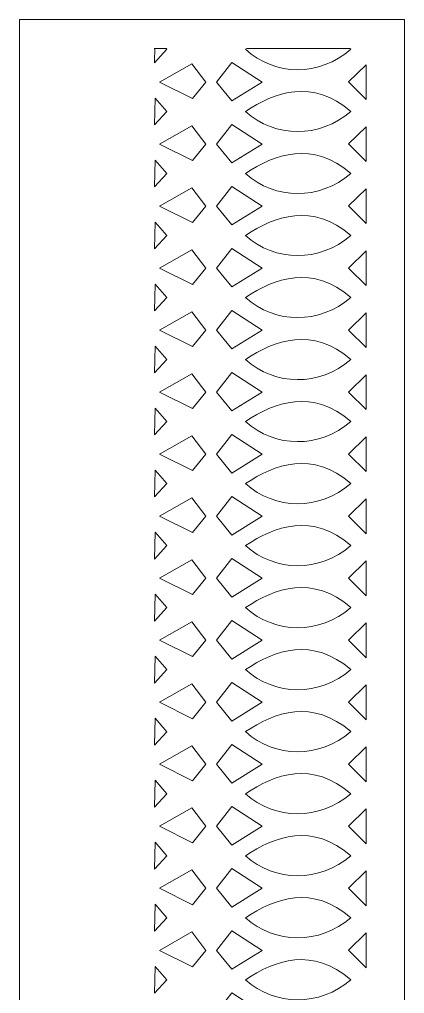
# Model space of a CAD drawing. Header units: millimetres. Extents: x -3527 to 3527, y -2807 to 2334.
# Drawn here: x -2659 to -2459, y 1194 to 1699 of the extents above; entities that cross this region are included whole.
import ezdxf

# ---------------------------------------------------------------- set-up
doc = ezdxf.new("R2010")
doc.units = ezdxf.units.MM
doc.header["$MEASUREMENT"] = 0
doc.layers.add('Katman 1', color=7, linetype='Continuous')

msp = doc.modelspace()

# ---------------------------------------------------------------- linework, layer by layer
at = {"layer": 'Katman 1', "color": 250, "lineweight": 20}
for points in [[(-2659.182, -200.6426), (-2659.182, -200.6426), (-2659.182, 1699.3565), (-2659.182, 1699.3565)], [(-2659.182, 1699.3565), (-2659.182, 1699.3565), (-2459.182, 1699.3565), (-2459.182, 1699.3565)], [(-2459.182, -200.6426), (-2459.182, -200.6426), (-2459.182, 1699.3565), (-2459.182, 1699.3565)], [(-2583.0125, 1684.3565), (-2583.0125, 1684.3565), (-2589.182, 1684.3565), (-2589.182, 1684.3565)], [(-2487.5478, 1684.3565), (-2487.5478, 1684.3565), (-2541.0893, 1684.3565), (-2541.0893, 1684.3565)]]:
    msp.add_open_spline(points, degree=3, dxfattribs=at)
for points, knots in [([(-2588.8943, 1684.3565), (-2588.9742, 1680.6769), (-2589.058, 1676.8229), (-2589.058, 1676.8229), (-2589.058, 1676.8229), (-2582.5913, 1683.8738), (-2582.5913, 1683.8738), (-2582.5913, 1683.8738), (-2582.7485, 1684.0539), (-2583.0125, 1684.3565)], [0, 0, 0, 0, 0.33333333, 0.33333333, 0.33333333, 0.66666667, 0.66666667, 0.66666667, 1, 1, 1, 1]), ([(-2487.5478, 1684.3565), (-2487.3635, 1684.1989), (-2487.1789, 1684.0391), (-2486.9945, 1683.8773), (-2503.4479, 1669.6924), (-2526.2836, 1669.8533), (-2541.8035, 1683.8773), (-2541.5665, 1684.0378), (-2541.3284, 1684.1977), (-2541.0893, 1684.3565)], [0, 0, 0, 0, 0.33333333, 0.33333333, 0.33333333, 0.66666667, 0.66666667, 0.66666667, 1, 1, 1, 1]), ([(-2586.4895, 1666.8327), (-2586.4895, 1666.8327), (-2569.5835, 1676.4084), (-2569.5835, 1676.4084), (-2569.5835, 1676.4084), (-2562.305, 1666.8327), (-2562.305, 1666.8327), (-2562.305, 1666.8327), (-2569.3553, 1658.3205), (-2569.3553, 1658.3205), (-2569.3553, 1658.3205), (-2586.4895, 1666.8327), (-2586.4895, 1666.8327)], [0, 0, 0, 0, 0.25, 0.25, 0.25, 0.5, 0.5, 0.5, 0.75, 0.75, 0.75, 1, 1, 1, 1]), ([(-2556.8126, 1666.8327), (-2556.8126, 1666.8327), (-2548.7979, 1677.0496), (-2548.7979, 1677.0496), (-2548.7979, 1677.0496), (-2533.05, 1666.8327), (-2533.05, 1666.8327), (-2533.05, 1666.8327), (-2548.9644, 1657.079), (-2548.9644, 1657.079), (-2548.9644, 1657.079), (-2556.8126, 1666.8327), (-2556.8126, 1666.8327)], [0, 0, 0, 0, 0.25, 0.25, 0.25, 0.5, 0.5, 0.5, 0.75, 0.75, 0.75, 1, 1, 1, 1]), ([(-2488.2468, 1666.9192), (-2488.2468, 1666.9192), (-2479.182, 1675.8907), (-2479.182, 1675.8907), (-2479.182, 1675.8907), (-2479.182, 1657.7752), (-2479.182, 1657.7752), (-2479.182, 1657.7752), (-2488.2468, 1666.9192), (-2488.2468, 1666.9192)], [0, 0, 0, 0, 0.33333333, 0.33333333, 0.33333333, 0.66666667, 0.66666667, 0.66666667, 1, 1, 1, 1]), ([(-2541.8035, 1651.5794), (-2526.5472, 1661.7626), (-2506.8713, 1668.7661), (-2486.9945, 1651.5794), (-2503.4479, 1637.6016), (-2526.2836, 1637.7601), (-2541.8035, 1651.5794)], [0, 0, 0, 0, 0.5, 0.5, 0.5, 1, 1, 1, 1]), ([(-2588.7514, 1658.5317), (-2588.7514, 1658.5317), (-2589.058, 1644.628), (-2589.058, 1644.628), (-2589.058, 1644.628), (-2582.5913, 1651.576), (-2582.5913, 1651.576), (-2582.5913, 1651.576), (-2588.7514, 1658.5317), (-2588.7514, 1658.5317)], [0, 0, 0, 0, 0.33333333, 0.33333333, 0.33333333, 0.66666667, 0.66666667, 0.66666667, 1, 1, 1, 1]), ([(-2586.4895, 1634.6345), (-2586.4895, 1634.6345), (-2569.5835, 1644.2102), (-2569.5835, 1644.2102), (-2569.5835, 1644.2102), (-2562.305, 1634.6345), (-2562.305, 1634.6345), (-2562.305, 1634.6345), (-2569.3553, 1626.1223), (-2569.3553, 1626.1223), (-2569.3553, 1626.1223), (-2586.4895, 1634.6345), (-2586.4895, 1634.6345)], [0, 0, 0, 0, 0.25, 0.25, 0.25, 0.5, 0.5, 0.5, 0.75, 0.75, 0.75, 1, 1, 1, 1]), ([(-2556.8126, 1634.6345), (-2556.8126, 1634.6345), (-2548.7979, 1644.8514), (-2548.7979, 1644.8514), (-2548.7979, 1644.8514), (-2533.05, 1634.6345), (-2533.05, 1634.6345), (-2533.05, 1634.6345), (-2548.9644, 1624.8808), (-2548.9644, 1624.8808), (-2548.9644, 1624.8808), (-2556.8126, 1634.6345), (-2556.8126, 1634.6345)], [0, 0, 0, 0, 0.25, 0.25, 0.25, 0.5, 0.5, 0.5, 0.75, 0.75, 0.75, 1, 1, 1, 1]), ([(-2488.2468, 1634.721), (-2488.2468, 1634.721), (-2479.182, 1643.6925), (-2479.182, 1643.6925), (-2479.182, 1643.6925), (-2479.182, 1625.577), (-2479.182, 1625.577), (-2479.182, 1625.577), (-2488.2468, 1634.721), (-2488.2468, 1634.721)], [0, 0, 0, 0, 0.33333333, 0.33333333, 0.33333333, 0.66666667, 0.66666667, 0.66666667, 1, 1, 1, 1]), ([(-2541.8035, 1619.3812), (-2526.5472, 1629.5644), (-2506.8713, 1636.5679), (-2486.9945, 1619.3813), (-2503.4479, 1605.4035), (-2526.2836, 1605.562), (-2541.8035, 1619.3812)], [0, 0, 0, 0, 0.5, 0.5, 0.5, 1, 1, 1, 1]), ([(-2588.7514, 1626.3336), (-2588.7514, 1626.3336), (-2589.058, 1612.4299), (-2589.058, 1612.4299), (-2589.058, 1612.4299), (-2582.5913, 1619.3778), (-2582.5913, 1619.3778), (-2582.5913, 1619.3778), (-2588.7514, 1626.3336), (-2588.7514, 1626.3336)], [0, 0, 0, 0, 0.33333333, 0.33333333, 0.33333333, 0.66666667, 0.66666667, 0.66666667, 1, 1, 1, 1]), ([(-2586.4895, 1602.4363), (-2586.4895, 1602.4363), (-2569.5835, 1612.0121), (-2569.5835, 1612.0121), (-2569.5835, 1612.0121), (-2562.305, 1602.4363), (-2562.305, 1602.4363), (-2562.305, 1602.4363), (-2569.3553, 1593.9241), (-2569.3553, 1593.9241), (-2569.3553, 1593.9241), (-2586.4895, 1602.4363), (-2586.4895, 1602.4363)], [0, 0, 0, 0, 0.25, 0.25, 0.25, 0.5, 0.5, 0.5, 0.75, 0.75, 0.75, 1, 1, 1, 1]), ([(-2556.8126, 1602.4363), (-2556.8126, 1602.4363), (-2548.7979, 1612.6533), (-2548.7979, 1612.6533), (-2548.7979, 1612.6533), (-2533.05, 1602.4363), (-2533.05, 1602.4363), (-2533.05, 1602.4363), (-2548.9644, 1592.6826), (-2548.9644, 1592.6826), (-2548.9644, 1592.6826), (-2556.8126, 1602.4363), (-2556.8126, 1602.4363)], [0, 0, 0, 0, 0.25, 0.25, 0.25, 0.5, 0.5, 0.5, 0.75, 0.75, 0.75, 1, 1, 1, 1]), ([(-2488.2468, 1602.5228), (-2488.2468, 1602.5228), (-2479.182, 1611.4943), (-2479.182, 1611.4943), (-2479.182, 1611.4943), (-2479.182, 1593.3788), (-2479.182, 1593.3788), (-2479.182, 1593.3788), (-2488.2468, 1602.5228), (-2488.2468, 1602.5228)], [0, 0, 0, 0, 0.33333333, 0.33333333, 0.33333333, 0.66666667, 0.66666667, 0.66666667, 1, 1, 1, 1]), ([(-2541.8035, 1587.1831), (-2526.5472, 1597.3663), (-2506.8713, 1604.3697), (-2486.9945, 1587.1831), (-2503.4479, 1573.2053), (-2526.2836, 1573.3638), (-2541.8035, 1587.1831)], [0, 0, 0, 0, 0.5, 0.5, 0.5, 1, 1, 1, 1]), ([(-2588.7514, 1594.1354), (-2588.7514, 1594.1354), (-2589.058, 1580.2317), (-2589.058, 1580.2317), (-2589.058, 1580.2317), (-2582.5913, 1587.1797), (-2582.5913, 1587.1797), (-2582.5913, 1587.1797), (-2588.7514, 1594.1354), (-2588.7514, 1594.1354)], [0, 0, 0, 0, 0.33333333, 0.33333333, 0.33333333, 0.66666667, 0.66666667, 0.66666667, 1, 1, 1, 1]), ([(-2586.4895, 1570.2382), (-2586.4895, 1570.2382), (-2569.5835, 1579.8139), (-2569.5835, 1579.8139), (-2569.5835, 1579.8139), (-2562.305, 1570.2382), (-2562.305, 1570.2382), (-2562.305, 1570.2382), (-2569.3553, 1561.726), (-2569.3553, 1561.726), (-2569.3553, 1561.726), (-2586.4895, 1570.2382), (-2586.4895, 1570.2382)], [0, 0, 0, 0, 0.25, 0.25, 0.25, 0.5, 0.5, 0.5, 0.75, 0.75, 0.75, 1, 1, 1, 1]), ([(-2556.8126, 1570.2382), (-2556.8126, 1570.2382), (-2548.7979, 1580.4551), (-2548.7979, 1580.4551), (-2548.7979, 1580.4551), (-2533.05, 1570.2382), (-2533.05, 1570.2382), (-2533.05, 1570.2382), (-2548.9644, 1560.4845), (-2548.9644, 1560.4845), (-2548.9644, 1560.4845), (-2556.8126, 1570.2382), (-2556.8126, 1570.2382)], [0, 0, 0, 0, 0.25, 0.25, 0.25, 0.5, 0.5, 0.5, 0.75, 0.75, 0.75, 1, 1, 1, 1]), ([(-2488.2468, 1570.3247), (-2488.2468, 1570.3247), (-2479.182, 1579.2962), (-2479.182, 1579.2962), (-2479.182, 1579.2962), (-2479.182, 1561.1806), (-2479.182, 1561.1806), (-2479.182, 1561.1806), (-2488.2468, 1570.3247), (-2488.2468, 1570.3247)], [0, 0, 0, 0, 0.33333333, 0.33333333, 0.33333333, 0.66666667, 0.66666667, 0.66666667, 1, 1, 1, 1]), ([(-2541.8035, 1554.9849), (-2526.5472, 1565.1681), (-2506.8713, 1572.1715), (-2486.9945, 1554.9849), (-2503.4479, 1541.0071), (-2526.2836, 1541.1656), (-2541.8035, 1554.9849)], [0, 0, 0, 0, 0.5, 0.5, 0.5, 1, 1, 1, 1]), ([(-2588.7514, 1561.9372), (-2588.7514, 1561.9372), (-2589.058, 1548.0335), (-2589.058, 1548.0335), (-2589.058, 1548.0335), (-2582.5913, 1554.9815), (-2582.5913, 1554.9815), (-2582.5913, 1554.9815), (-2588.7514, 1561.9372), (-2588.7514, 1561.9372)], [0, 0, 0, 0, 0.33333333, 0.33333333, 0.33333333, 0.66666667, 0.66666667, 0.66666667, 1, 1, 1, 1]), ([(-2586.4895, 1538.04), (-2586.4895, 1538.04), (-2569.5835, 1547.6157), (-2569.5835, 1547.6157), (-2569.5835, 1547.6157), (-2562.305, 1538.04), (-2562.305, 1538.04), (-2562.305, 1538.04), (-2569.3553, 1529.5278), (-2569.3553, 1529.5278), (-2569.3553, 1529.5278), (-2586.4895, 1538.04), (-2586.4895, 1538.04)], [0, 0, 0, 0, 0.25, 0.25, 0.25, 0.5, 0.5, 0.5, 0.75, 0.75, 0.75, 1, 1, 1, 1]), ([(-2556.8126, 1538.04), (-2556.8126, 1538.04), (-2548.7979, 1548.2569), (-2548.7979, 1548.2569), (-2548.7979, 1548.2569), (-2533.05, 1538.04), (-2533.05, 1538.04), (-2533.05, 1538.04), (-2548.9644, 1528.2863), (-2548.9644, 1528.2863), (-2548.9644, 1528.2863), (-2556.8126, 1538.04), (-2556.8126, 1538.04)], [0, 0, 0, 0, 0.25, 0.25, 0.25, 0.5, 0.5, 0.5, 0.75, 0.75, 0.75, 1, 1, 1, 1]), ([(-2488.2468, 1538.1265), (-2488.2468, 1538.1265), (-2479.182, 1547.098), (-2479.182, 1547.098), (-2479.182, 1547.098), (-2479.182, 1528.9825), (-2479.182, 1528.9825), (-2479.182, 1528.9825), (-2488.2468, 1538.1265), (-2488.2468, 1538.1265)], [0, 0, 0, 0, 0.33333333, 0.33333333, 0.33333333, 0.66666667, 0.66666667, 0.66666667, 1, 1, 1, 1]), ([(-2541.8035, 1522.7867), (-2526.5472, 1532.9699), (-2506.8713, 1539.9734), (-2486.9945, 1522.7867), (-2503.4479, 1508.809), (-2526.2836, 1508.9675), (-2541.8035, 1522.7867)], [0, 0, 0, 0, 0.5, 0.5, 0.5, 1, 1, 1, 1]), ([(-2588.7514, 1529.739), (-2588.7514, 1529.739), (-2589.058, 1515.8354), (-2589.058, 1515.8354), (-2589.058, 1515.8354), (-2582.5913, 1522.7833), (-2582.5913, 1522.7833), (-2582.5913, 1522.7833), (-2588.7514, 1529.739), (-2588.7514, 1529.739)], [0, 0, 0, 0, 0.33333333, 0.33333333, 0.33333333, 0.66666667, 0.66666667, 0.66666667, 1, 1, 1, 1]), ([(-2586.4895, 1505.8418), (-2586.4895, 1505.8418), (-2569.5835, 1515.4175), (-2569.5835, 1515.4175), (-2569.5835, 1515.4175), (-2562.305, 1505.8418), (-2562.305, 1505.8418), (-2562.305, 1505.8418), (-2569.3553, 1497.3296), (-2569.3553, 1497.3296), (-2569.3553, 1497.3296), (-2586.4895, 1505.8418), (-2586.4895, 1505.8418)], [0, 0, 0, 0, 0.25, 0.25, 0.25, 0.5, 0.5, 0.5, 0.75, 0.75, 0.75, 1, 1, 1, 1]), ([(-2556.8126, 1505.8418), (-2556.8126, 1505.8418), (-2548.7979, 1516.0587), (-2548.7979, 1516.0587), (-2548.7979, 1516.0587), (-2533.05, 1505.8418), (-2533.05, 1505.8418), (-2533.05, 1505.8418), (-2548.9644, 1496.0881), (-2548.9644, 1496.0881), (-2548.9644, 1496.0881), (-2556.8126, 1505.8418), (-2556.8126, 1505.8418)], [0, 0, 0, 0, 0.25, 0.25, 0.25, 0.5, 0.5, 0.5, 0.75, 0.75, 0.75, 1, 1, 1, 1]), ([(-2488.2468, 1505.9283), (-2488.2468, 1505.9283), (-2479.182, 1514.8998), (-2479.182, 1514.8998), (-2479.182, 1514.8998), (-2479.182, 1496.7843), (-2479.182, 1496.7843), (-2479.182, 1496.7843), (-2488.2468, 1505.9283), (-2488.2468, 1505.9283)], [0, 0, 0, 0, 0.33333333, 0.33333333, 0.33333333, 0.66666667, 0.66666667, 0.66666667, 1, 1, 1, 1]), ([(-2541.8035, 1490.5886), (-2526.5472, 1500.7718), (-2506.8713, 1507.7752), (-2486.9945, 1490.5886), (-2503.4479, 1476.6108), (-2526.2836, 1476.7693), (-2541.8035, 1490.5886)], [0, 0, 0, 0, 0.5, 0.5, 0.5, 1, 1, 1, 1]), ([(-2588.7514, 1497.5409), (-2588.7514, 1497.5409), (-2589.058, 1483.6372), (-2589.058, 1483.6372), (-2589.058, 1483.6372), (-2582.5913, 1490.5852), (-2582.5913, 1490.5852), (-2582.5913, 1490.5852), (-2588.7514, 1497.5409), (-2588.7514, 1497.5409)], [0, 0, 0, 0, 0.33333333, 0.33333333, 0.33333333, 0.66666667, 0.66666667, 0.66666667, 1, 1, 1, 1]), ([(-2586.4895, 1473.6436), (-2586.4895, 1473.6436), (-2569.5835, 1483.2194), (-2569.5835, 1483.2194), (-2569.5835, 1483.2194), (-2562.305, 1473.6436), (-2562.305, 1473.6436), (-2562.305, 1473.6436), (-2569.3553, 1465.1315), (-2569.3553, 1465.1315), (-2569.3553, 1465.1315), (-2586.4895, 1473.6436), (-2586.4895, 1473.6436)], [0, 0, 0, 0, 0.25, 0.25, 0.25, 0.5, 0.5, 0.5, 0.75, 0.75, 0.75, 1, 1, 1, 1]), ([(-2556.8126, 1473.6436), (-2556.8126, 1473.6436), (-2548.7979, 1483.8606), (-2548.7979, 1483.8606), (-2548.7979, 1483.8606), (-2533.05, 1473.6436), (-2533.05, 1473.6436), (-2533.05, 1473.6436), (-2548.9644, 1463.89), (-2548.9644, 1463.89), (-2548.9644, 1463.89), (-2556.8126, 1473.6436), (-2556.8126, 1473.6436)], [0, 0, 0, 0, 0.25, 0.25, 0.25, 0.5, 0.5, 0.5, 0.75, 0.75, 0.75, 1, 1, 1, 1]), ([(-2488.2468, 1473.7302), (-2488.2468, 1473.7302), (-2479.182, 1482.7016), (-2479.182, 1482.7016), (-2479.182, 1482.7016), (-2479.182, 1464.5861), (-2479.182, 1464.5861), (-2479.182, 1464.5861), (-2488.2468, 1473.7302), (-2488.2468, 1473.7302)], [0, 0, 0, 0, 0.33333333, 0.33333333, 0.33333333, 0.66666667, 0.66666667, 0.66666667, 1, 1, 1, 1]), ([(-2541.8035, 1458.3904), (-2526.5472, 1468.5736), (-2506.8713, 1475.577), (-2486.9945, 1458.3904), (-2503.4479, 1444.4126), (-2526.2836, 1444.5711), (-2541.8035, 1458.3904)], [0, 0, 0, 0, 0.5, 0.5, 0.5, 1, 1, 1, 1]), ([(-2588.7514, 1465.3427), (-2588.7514, 1465.3427), (-2589.058, 1451.439), (-2589.058, 1451.439), (-2589.058, 1451.439), (-2582.5913, 1458.387), (-2582.5913, 1458.387), (-2582.5913, 1458.387), (-2588.7514, 1465.3427), (-2588.7514, 1465.3427)], [0, 0, 0, 0, 0.33333333, 0.33333333, 0.33333333, 0.66666667, 0.66666667, 0.66666667, 1, 1, 1, 1]), ([(-2556.8126, 1441.4455), (-2556.8126, 1441.4455), (-2548.7979, 1451.6624), (-2548.7979, 1451.6624), (-2548.7979, 1451.6624), (-2533.05, 1441.4455), (-2533.05, 1441.4455), (-2533.05, 1441.4455), (-2548.9644, 1431.6918), (-2548.9644, 1431.6918), (-2548.9644, 1431.6918), (-2556.8126, 1441.4455), (-2556.8126, 1441.4455)], [0, 0, 0, 0, 0.25, 0.25, 0.25, 0.5, 0.5, 0.5, 0.75, 0.75, 0.75, 1, 1, 1, 1]), ([(-2586.4895, 1441.4455), (-2586.4895, 1441.4455), (-2569.5835, 1451.0212), (-2569.5835, 1451.0212), (-2569.5835, 1451.0212), (-2562.305, 1441.4455), (-2562.305, 1441.4455), (-2562.305, 1441.4455), (-2569.3553, 1432.9333), (-2569.3553, 1432.9333), (-2569.3553, 1432.9333), (-2586.4895, 1441.4455), (-2586.4895, 1441.4455)], [0, 0, 0, 0, 0.25, 0.25, 0.25, 0.5, 0.5, 0.5, 0.75, 0.75, 0.75, 1, 1, 1, 1]), ([(-2488.2468, 1441.532), (-2488.2468, 1441.532), (-2479.182, 1450.5035), (-2479.182, 1450.5035), (-2479.182, 1450.5035), (-2479.182, 1432.388), (-2479.182, 1432.388), (-2479.182, 1432.388), (-2488.2468, 1441.532), (-2488.2468, 1441.532)], [0, 0, 0, 0, 0.33333333, 0.33333333, 0.33333333, 0.66666667, 0.66666667, 0.66666667, 1, 1, 1, 1]), ([(-2541.8035, 1426.1922), (-2526.5472, 1436.3754), (-2506.8713, 1443.3789), (-2486.9945, 1426.1922), (-2503.4479, 1412.2145), (-2526.2836, 1412.373), (-2541.8035, 1426.1922)], [0, 0, 0, 0, 0.5, 0.5, 0.5, 1, 1, 1, 1]), ([(-2588.7514, 1433.1445), (-2588.7514, 1433.1445), (-2589.058, 1419.2409), (-2589.058, 1419.2409), (-2589.058, 1419.2409), (-2582.5913, 1426.1888), (-2582.5913, 1426.1888), (-2582.5913, 1426.1888), (-2588.7514, 1433.1445), (-2588.7514, 1433.1445)], [0, 0, 0, 0, 0.33333333, 0.33333333, 0.33333333, 0.66666667, 0.66666667, 0.66666667, 1, 1, 1, 1]), ([(-2586.4895, 1409.2473), (-2586.4895, 1409.2473), (-2569.5835, 1418.823), (-2569.5835, 1418.823), (-2569.5835, 1418.823), (-2562.305, 1409.2473), (-2562.305, 1409.2473), (-2562.305, 1409.2473), (-2569.3553, 1400.7351), (-2569.3553, 1400.7351), (-2569.3553, 1400.7351), (-2586.4895, 1409.2473), (-2586.4895, 1409.2473)], [0, 0, 0, 0, 0.25, 0.25, 0.25, 0.5, 0.5, 0.5, 0.75, 0.75, 0.75, 1, 1, 1, 1]), ([(-2556.8126, 1409.2473), (-2556.8126, 1409.2473), (-2548.7979, 1419.4642), (-2548.7979, 1419.4642), (-2548.7979, 1419.4642), (-2533.05, 1409.2473), (-2533.05, 1409.2473), (-2533.05, 1409.2473), (-2548.9644, 1399.4936), (-2548.9644, 1399.4936), (-2548.9644, 1399.4936), (-2556.8126, 1409.2473), (-2556.8126, 1409.2473)], [0, 0, 0, 0, 0.25, 0.25, 0.25, 0.5, 0.5, 0.5, 0.75, 0.75, 0.75, 1, 1, 1, 1]), ([(-2488.2468, 1409.3338), (-2488.2468, 1409.3338), (-2479.182, 1418.3053), (-2479.182, 1418.3053), (-2479.182, 1418.3053), (-2479.182, 1400.1898), (-2479.182, 1400.1898), (-2479.182, 1400.1898), (-2488.2468, 1409.3338), (-2488.2468, 1409.3338)], [0, 0, 0, 0, 0.33333333, 0.33333333, 0.33333333, 0.66666667, 0.66666667, 0.66666667, 1, 1, 1, 1]), ([(-2541.8035, 1393.9941), (-2526.5472, 1404.1772), (-2506.8713, 1411.1807), (-2486.9945, 1393.9941), (-2503.4479, 1380.0163), (-2526.2836, 1380.1748), (-2541.8035, 1393.9941)], [0, 0, 0, 0, 0.5, 0.5, 0.5, 1, 1, 1, 1]), ([(-2588.7514, 1400.9464), (-2588.7514, 1400.9464), (-2589.058, 1387.0427), (-2589.058, 1387.0427), (-2589.058, 1387.0427), (-2582.5913, 1393.9907), (-2582.5913, 1393.9907), (-2582.5913, 1393.9907), (-2588.7514, 1400.9464), (-2588.7514, 1400.9464)], [0, 0, 0, 0, 0.33333333, 0.33333333, 0.33333333, 0.66666667, 0.66666667, 0.66666667, 1, 1, 1, 1]), ([(-2586.4895, 1377.0491), (-2586.4895, 1377.0491), (-2569.5835, 1386.6249), (-2569.5835, 1386.6249), (-2569.5835, 1386.6249), (-2562.305, 1377.0491), (-2562.305, 1377.0491), (-2562.305, 1377.0491), (-2569.3553, 1368.5369), (-2569.3553, 1368.5369), (-2569.3553, 1368.5369), (-2586.4895, 1377.0491), (-2586.4895, 1377.0491)], [0, 0, 0, 0, 0.25, 0.25, 0.25, 0.5, 0.5, 0.5, 0.75, 0.75, 0.75, 1, 1, 1, 1]), ([(-2556.8126, 1377.0491), (-2556.8126, 1377.0491), (-2548.7979, 1387.2661), (-2548.7979, 1387.2661), (-2548.7979, 1387.2661), (-2533.05, 1377.0491), (-2533.05, 1377.0491), (-2533.05, 1377.0491), (-2548.9644, 1367.2954), (-2548.9644, 1367.2954), (-2548.9644, 1367.2954), (-2556.8126, 1377.0491), (-2556.8126, 1377.0491)], [0, 0, 0, 0, 0.25, 0.25, 0.25, 0.5, 0.5, 0.5, 0.75, 0.75, 0.75, 1, 1, 1, 1]), ([(-2488.2468, 1377.1357), (-2488.2468, 1377.1357), (-2479.182, 1386.1071), (-2479.182, 1386.1071), (-2479.182, 1386.1071), (-2479.182, 1367.9916), (-2479.182, 1367.9916), (-2479.182, 1367.9916), (-2488.2468, 1377.1357), (-2488.2468, 1377.1357)], [0, 0, 0, 0, 0.33333333, 0.33333333, 0.33333333, 0.66666667, 0.66666667, 0.66666667, 1, 1, 1, 1]), ([(-2541.8035, 1361.7959), (-2526.5472, 1371.9791), (-2506.8713, 1378.9825), (-2486.9945, 1361.7959), (-2503.4479, 1347.8181), (-2526.2836, 1347.9766), (-2541.8035, 1361.7959)], [0, 0, 0, 0, 0.5, 0.5, 0.5, 1, 1, 1, 1]), ([(-2588.7514, 1368.7482), (-2588.7514, 1368.7482), (-2589.058, 1354.8445), (-2589.058, 1354.8445), (-2589.058, 1354.8445), (-2582.5913, 1361.7925), (-2582.5913, 1361.7925), (-2582.5913, 1361.7925), (-2588.7514, 1368.7482), (-2588.7514, 1368.7482)], [0, 0, 0, 0, 0.33333333, 0.33333333, 0.33333333, 0.66666667, 0.66666667, 0.66666667, 1, 1, 1, 1]), ([(-2586.4895, 1344.851), (-2586.4895, 1344.851), (-2569.5835, 1354.4267), (-2569.5835, 1354.4267), (-2569.5835, 1354.4267), (-2562.305, 1344.851), (-2562.305, 1344.851), (-2562.305, 1344.851), (-2569.3553, 1336.3388), (-2569.3553, 1336.3388), (-2569.3553, 1336.3388), (-2586.4895, 1344.851), (-2586.4895, 1344.851)], [0, 0, 0, 0, 0.25, 0.25, 0.25, 0.5, 0.5, 0.5, 0.75, 0.75, 0.75, 1, 1, 1, 1]), ([(-2556.8126, 1344.851), (-2556.8126, 1344.851), (-2548.7979, 1355.0679), (-2548.7979, 1355.0679), (-2548.7979, 1355.0679), (-2533.05, 1344.851), (-2533.05, 1344.851), (-2533.05, 1344.851), (-2548.9644, 1335.0973), (-2548.9644, 1335.0973), (-2548.9644, 1335.0973), (-2556.8126, 1344.851), (-2556.8126, 1344.851)], [0, 0, 0, 0, 0.25, 0.25, 0.25, 0.5, 0.5, 0.5, 0.75, 0.75, 0.75, 1, 1, 1, 1]), ([(-2488.2468, 1344.9375), (-2488.2468, 1344.9375), (-2479.182, 1353.909), (-2479.182, 1353.909), (-2479.182, 1353.909), (-2479.182, 1335.7935), (-2479.182, 1335.7935), (-2479.182, 1335.7935), (-2488.2468, 1344.9375), (-2488.2468, 1344.9375)], [0, 0, 0, 0, 0.33333333, 0.33333333, 0.33333333, 0.66666667, 0.66666667, 0.66666667, 1, 1, 1, 1]), ([(-2541.8035, 1329.5977), (-2526.5472, 1339.7809), (-2506.8713, 1346.7844), (-2486.9945, 1329.5977), (-2503.4479, 1315.6199), (-2526.2836, 1315.7784), (-2541.8035, 1329.5977)], [0, 0, 0, 0, 0.5, 0.5, 0.5, 1, 1, 1, 1]), ([(-2588.7514, 1336.55), (-2588.7514, 1336.55), (-2589.058, 1322.6463), (-2589.058, 1322.6463), (-2589.058, 1322.6463), (-2582.5913, 1329.5943), (-2582.5913, 1329.5943), (-2582.5913, 1329.5943), (-2588.7514, 1336.55), (-2588.7514, 1336.55)], [0, 0, 0, 0, 0.33333333, 0.33333333, 0.33333333, 0.66666667, 0.66666667, 0.66666667, 1, 1, 1, 1]), ([(-2586.4895, 1312.6528), (-2586.4895, 1312.6528), (-2569.5835, 1322.2285), (-2569.5835, 1322.2285), (-2569.5835, 1322.2285), (-2562.305, 1312.6528), (-2562.305, 1312.6528), (-2562.305, 1312.6528), (-2569.3553, 1304.1406), (-2569.3553, 1304.1406), (-2569.3553, 1304.1406), (-2586.4895, 1312.6528), (-2586.4895, 1312.6528)], [0, 0, 0, 0, 0.25, 0.25, 0.25, 0.5, 0.5, 0.5, 0.75, 0.75, 0.75, 1, 1, 1, 1]), ([(-2556.8126, 1312.6528), (-2556.8126, 1312.6528), (-2548.7979, 1322.8697), (-2548.7979, 1322.8697), (-2548.7979, 1322.8697), (-2533.05, 1312.6528), (-2533.05, 1312.6528), (-2533.05, 1312.6528), (-2548.9644, 1302.8991), (-2548.9644, 1302.8991), (-2548.9644, 1302.8991), (-2556.8126, 1312.6528), (-2556.8126, 1312.6528)], [0, 0, 0, 0, 0.25, 0.25, 0.25, 0.5, 0.5, 0.5, 0.75, 0.75, 0.75, 1, 1, 1, 1]), ([(-2488.2468, 1312.7393), (-2488.2468, 1312.7393), (-2479.182, 1321.7108), (-2479.182, 1321.7108), (-2479.182, 1321.7108), (-2479.182, 1303.5953), (-2479.182, 1303.5953), (-2479.182, 1303.5953), (-2488.2468, 1312.7393), (-2488.2468, 1312.7393)], [0, 0, 0, 0, 0.33333333, 0.33333333, 0.33333333, 0.66666667, 0.66666667, 0.66666667, 1, 1, 1, 1]), ([(-2541.8035, 1297.3995), (-2526.5472, 1307.5827), (-2506.8713, 1314.5862), (-2486.9945, 1297.3996), (-2503.4479, 1283.4218), (-2526.2836, 1283.5803), (-2541.8035, 1297.3995)], [0, 0, 0, 0, 0.5, 0.5, 0.5, 1, 1, 1, 1]), ([(-2588.7514, 1304.3519), (-2588.7514, 1304.3519), (-2589.058, 1290.4482), (-2589.058, 1290.4482), (-2589.058, 1290.4482), (-2582.5913, 1297.3961), (-2582.5913, 1297.3961), (-2582.5913, 1297.3961), (-2588.7514, 1304.3519), (-2588.7514, 1304.3519)], [0, 0, 0, 0, 0.33333333, 0.33333333, 0.33333333, 0.66666667, 0.66666667, 0.66666667, 1, 1, 1, 1]), ([(-2586.4895, 1280.4546), (-2586.4895, 1280.4546), (-2569.5835, 1290.0304), (-2569.5835, 1290.0304), (-2569.5835, 1290.0304), (-2562.305, 1280.4546), (-2562.305, 1280.4546), (-2562.305, 1280.4546), (-2569.3553, 1271.9424), (-2569.3553, 1271.9424), (-2569.3553, 1271.9424), (-2586.4895, 1280.4546), (-2586.4895, 1280.4546)], [0, 0, 0, 0, 0.25, 0.25, 0.25, 0.5, 0.5, 0.5, 0.75, 0.75, 0.75, 1, 1, 1, 1]), ([(-2556.8126, 1280.4546), (-2556.8126, 1280.4546), (-2548.7979, 1290.6716), (-2548.7979, 1290.6716), (-2548.7979, 1290.6716), (-2533.05, 1280.4546), (-2533.05, 1280.4546), (-2533.05, 1280.4546), (-2548.9644, 1270.7009), (-2548.9644, 1270.7009), (-2548.9644, 1270.7009), (-2556.8126, 1280.4546), (-2556.8126, 1280.4546)], [0, 0, 0, 0, 0.25, 0.25, 0.25, 0.5, 0.5, 0.5, 0.75, 0.75, 0.75, 1, 1, 1, 1]), ([(-2488.2468, 1280.5411), (-2488.2468, 1280.5411), (-2479.182, 1289.5126), (-2479.182, 1289.5126), (-2479.182, 1289.5126), (-2479.182, 1271.3971), (-2479.182, 1271.3971), (-2479.182, 1271.3971), (-2488.2468, 1280.5411), (-2488.2468, 1280.5411)], [0, 0, 0, 0, 0.33333333, 0.33333333, 0.33333333, 0.66666667, 0.66666667, 0.66666667, 1, 1, 1, 1]), ([(-2541.8035, 1265.2014), (-2526.5472, 1275.3846), (-2506.8713, 1282.388), (-2486.9945, 1265.2014), (-2503.4479, 1251.2236), (-2526.2836, 1251.3821), (-2541.8035, 1265.2014)], [0, 0, 0, 0, 0.5, 0.5, 0.5, 1, 1, 1, 1]), ([(-2588.7514, 1272.1537), (-2588.7514, 1272.1537), (-2589.058, 1258.25), (-2589.058, 1258.25), (-2589.058, 1258.25), (-2582.5913, 1265.198), (-2582.5913, 1265.198), (-2582.5913, 1265.198), (-2588.7514, 1272.1537), (-2588.7514, 1272.1537)], [0, 0, 0, 0, 0.33333333, 0.33333333, 0.33333333, 0.66666667, 0.66666667, 0.66666667, 1, 1, 1, 1]), ([(-2586.4895, 1248.2565), (-2586.4895, 1248.2565), (-2569.5835, 1257.8322), (-2569.5835, 1257.8322), (-2569.5835, 1257.8322), (-2562.305, 1248.2565), (-2562.305, 1248.2565), (-2562.305, 1248.2565), (-2569.3553, 1239.7443), (-2569.3553, 1239.7443), (-2569.3553, 1239.7443), (-2586.4895, 1248.2565), (-2586.4895, 1248.2565)], [0, 0, 0, 0, 0.25, 0.25, 0.25, 0.5, 0.5, 0.5, 0.75, 0.75, 0.75, 1, 1, 1, 1]), ([(-2556.8126, 1248.2565), (-2556.8126, 1248.2565), (-2548.7979, 1258.4734), (-2548.7979, 1258.4734), (-2548.7979, 1258.4734), (-2533.05, 1248.2565), (-2533.05, 1248.2565), (-2533.05, 1248.2565), (-2548.9644, 1238.5028), (-2548.9644, 1238.5028), (-2548.9644, 1238.5028), (-2556.8126, 1248.2565), (-2556.8126, 1248.2565)], [0, 0, 0, 0, 0.25, 0.25, 0.25, 0.5, 0.5, 0.5, 0.75, 0.75, 0.75, 1, 1, 1, 1]), ([(-2488.2468, 1248.343), (-2488.2468, 1248.343), (-2479.182, 1257.3145), (-2479.182, 1257.3145), (-2479.182, 1257.3145), (-2479.182, 1239.1989), (-2479.182, 1239.1989), (-2479.182, 1239.1989), (-2488.2468, 1248.343), (-2488.2468, 1248.343)], [0, 0, 0, 0, 0.33333333, 0.33333333, 0.33333333, 0.66666667, 0.66666667, 0.66666667, 1, 1, 1, 1]), ([(-2541.8035, 1233.0032), (-2526.5472, 1243.1864), (-2506.8713, 1250.1898), (-2486.9945, 1233.0032), (-2503.4479, 1219.0254), (-2526.2836, 1219.1839), (-2541.8035, 1233.0032)], [0, 0, 0, 0, 0.5, 0.5, 0.5, 1, 1, 1, 1]), ([(-2588.7514, 1239.9555), (-2588.7514, 1239.9555), (-2589.058, 1226.0518), (-2589.058, 1226.0518), (-2589.058, 1226.0518), (-2582.5913, 1232.9998), (-2582.5913, 1232.9998), (-2582.5913, 1232.9998), (-2588.7514, 1239.9555), (-2588.7514, 1239.9555)], [0, 0, 0, 0, 0.33333333, 0.33333333, 0.33333333, 0.66666667, 0.66666667, 0.66666667, 1, 1, 1, 1]), ([(-2586.4895, 1216.0583), (-2586.4895, 1216.0583), (-2569.5835, 1225.634), (-2569.5835, 1225.634), (-2569.5835, 1225.634), (-2562.305, 1216.0583), (-2562.305, 1216.0583), (-2562.305, 1216.0583), (-2569.3553, 1207.5461), (-2569.3553, 1207.5461), (-2569.3553, 1207.5461), (-2586.4895, 1216.0583), (-2586.4895, 1216.0583)], [0, 0, 0, 0, 0.25, 0.25, 0.25, 0.5, 0.5, 0.5, 0.75, 0.75, 0.75, 1, 1, 1, 1]), ([(-2556.8126, 1216.0583), (-2556.8126, 1216.0583), (-2548.7979, 1226.2752), (-2548.7979, 1226.2752), (-2548.7979, 1226.2752), (-2533.05, 1216.0583), (-2533.05, 1216.0583), (-2533.05, 1216.0583), (-2548.9644, 1206.3046), (-2548.9644, 1206.3046), (-2548.9644, 1206.3046), (-2556.8126, 1216.0583), (-2556.8126, 1216.0583)], [0, 0, 0, 0, 0.25, 0.25, 0.25, 0.5, 0.5, 0.5, 0.75, 0.75, 0.75, 1, 1, 1, 1]), ([(-2488.2468, 1216.1448), (-2488.2468, 1216.1448), (-2479.182, 1225.1163), (-2479.182, 1225.1163), (-2479.182, 1225.1163), (-2479.182, 1207.0008), (-2479.182, 1207.0008), (-2479.182, 1207.0008), (-2488.2468, 1216.1448), (-2488.2468, 1216.1448)], [0, 0, 0, 0, 0.33333333, 0.33333333, 0.33333333, 0.66666667, 0.66666667, 0.66666667, 1, 1, 1, 1]), ([(-2541.8035, 1200.805), (-2526.5472, 1210.9882), (-2506.8713, 1217.9917), (-2486.9945, 1200.805), (-2503.4479, 1186.8273), (-2526.2836, 1186.9858), (-2541.8035, 1200.805)], [0, 0, 0, 0, 0.5, 0.5, 0.5, 1, 1, 1, 1]), ([(-2588.7514, 1207.7573), (-2588.7514, 1207.7573), (-2589.058, 1193.8537), (-2589.058, 1193.8537), (-2589.058, 1193.8537), (-2582.5913, 1200.8016), (-2582.5913, 1200.8016), (-2582.5913, 1200.8016), (-2588.7514, 1207.7573), (-2588.7514, 1207.7573)], [0, 0, 0, 0, 0.33333333, 0.33333333, 0.33333333, 0.66666667, 0.66666667, 0.66666667, 1, 1, 1, 1]), ([(-2556.8126, 1183.8601), (-2556.8126, 1183.8601), (-2548.7979, 1194.077), (-2548.7979, 1194.077), (-2548.7979, 1194.077), (-2533.05, 1183.8601), (-2533.05, 1183.8601), (-2533.05, 1183.8601), (-2548.9644, 1174.1064), (-2548.9644, 1174.1064), (-2548.9644, 1174.1064), (-2556.8126, 1183.8601), (-2556.8126, 1183.8601)], [0, 0, 0, 0, 0.25, 0.25, 0.25, 0.5, 0.5, 0.5, 0.75, 0.75, 0.75, 1, 1, 1, 1])]:
    msp.add_open_spline(points, degree=3, knots=knots, dxfattribs=at)

doc.saveas('drawing.dxf')
